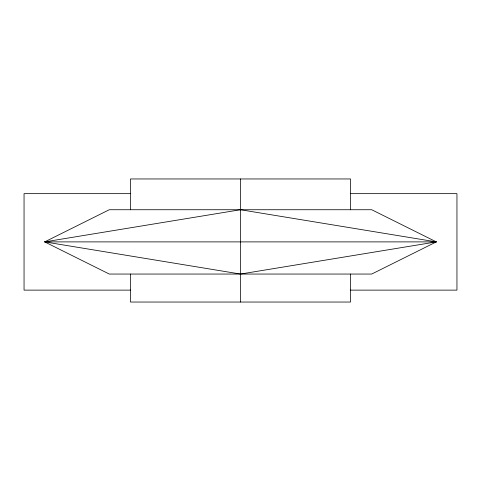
<?xml version="1.0" encoding="UTF-8"?>
<svg xmlns="http://www.w3.org/2000/svg" width="481" height="481" viewBox="0 0 481 481"><rect width="100%" height="100%" fill="white"/><g stroke="black" fill="none" stroke-linecap="round" stroke-linejoin="round"><path stroke-width="0.72" d="M44.667 241.889L109.289 209.734L371.711 209.734L436.333 241.889L371.711 274.05L109.289 274.05L44.667 241.889L240.5 209.734L436.333 241.889L240.5 274.05L44.667 241.889L436.333 241.889M130.772 193.651L24.05 193.651L24.05 290.127L130.772 290.127M350.228 193.651L456.95 193.651L456.95 290.127L350.228 290.127M350.547 209.734L350.547 178.962L130.453 178.962L130.453 209.734M350.547 274.05L350.547 302.038L130.453 302.038L130.453 274.05M240.5 178.962L240.5 302.038"/></g></svg>
